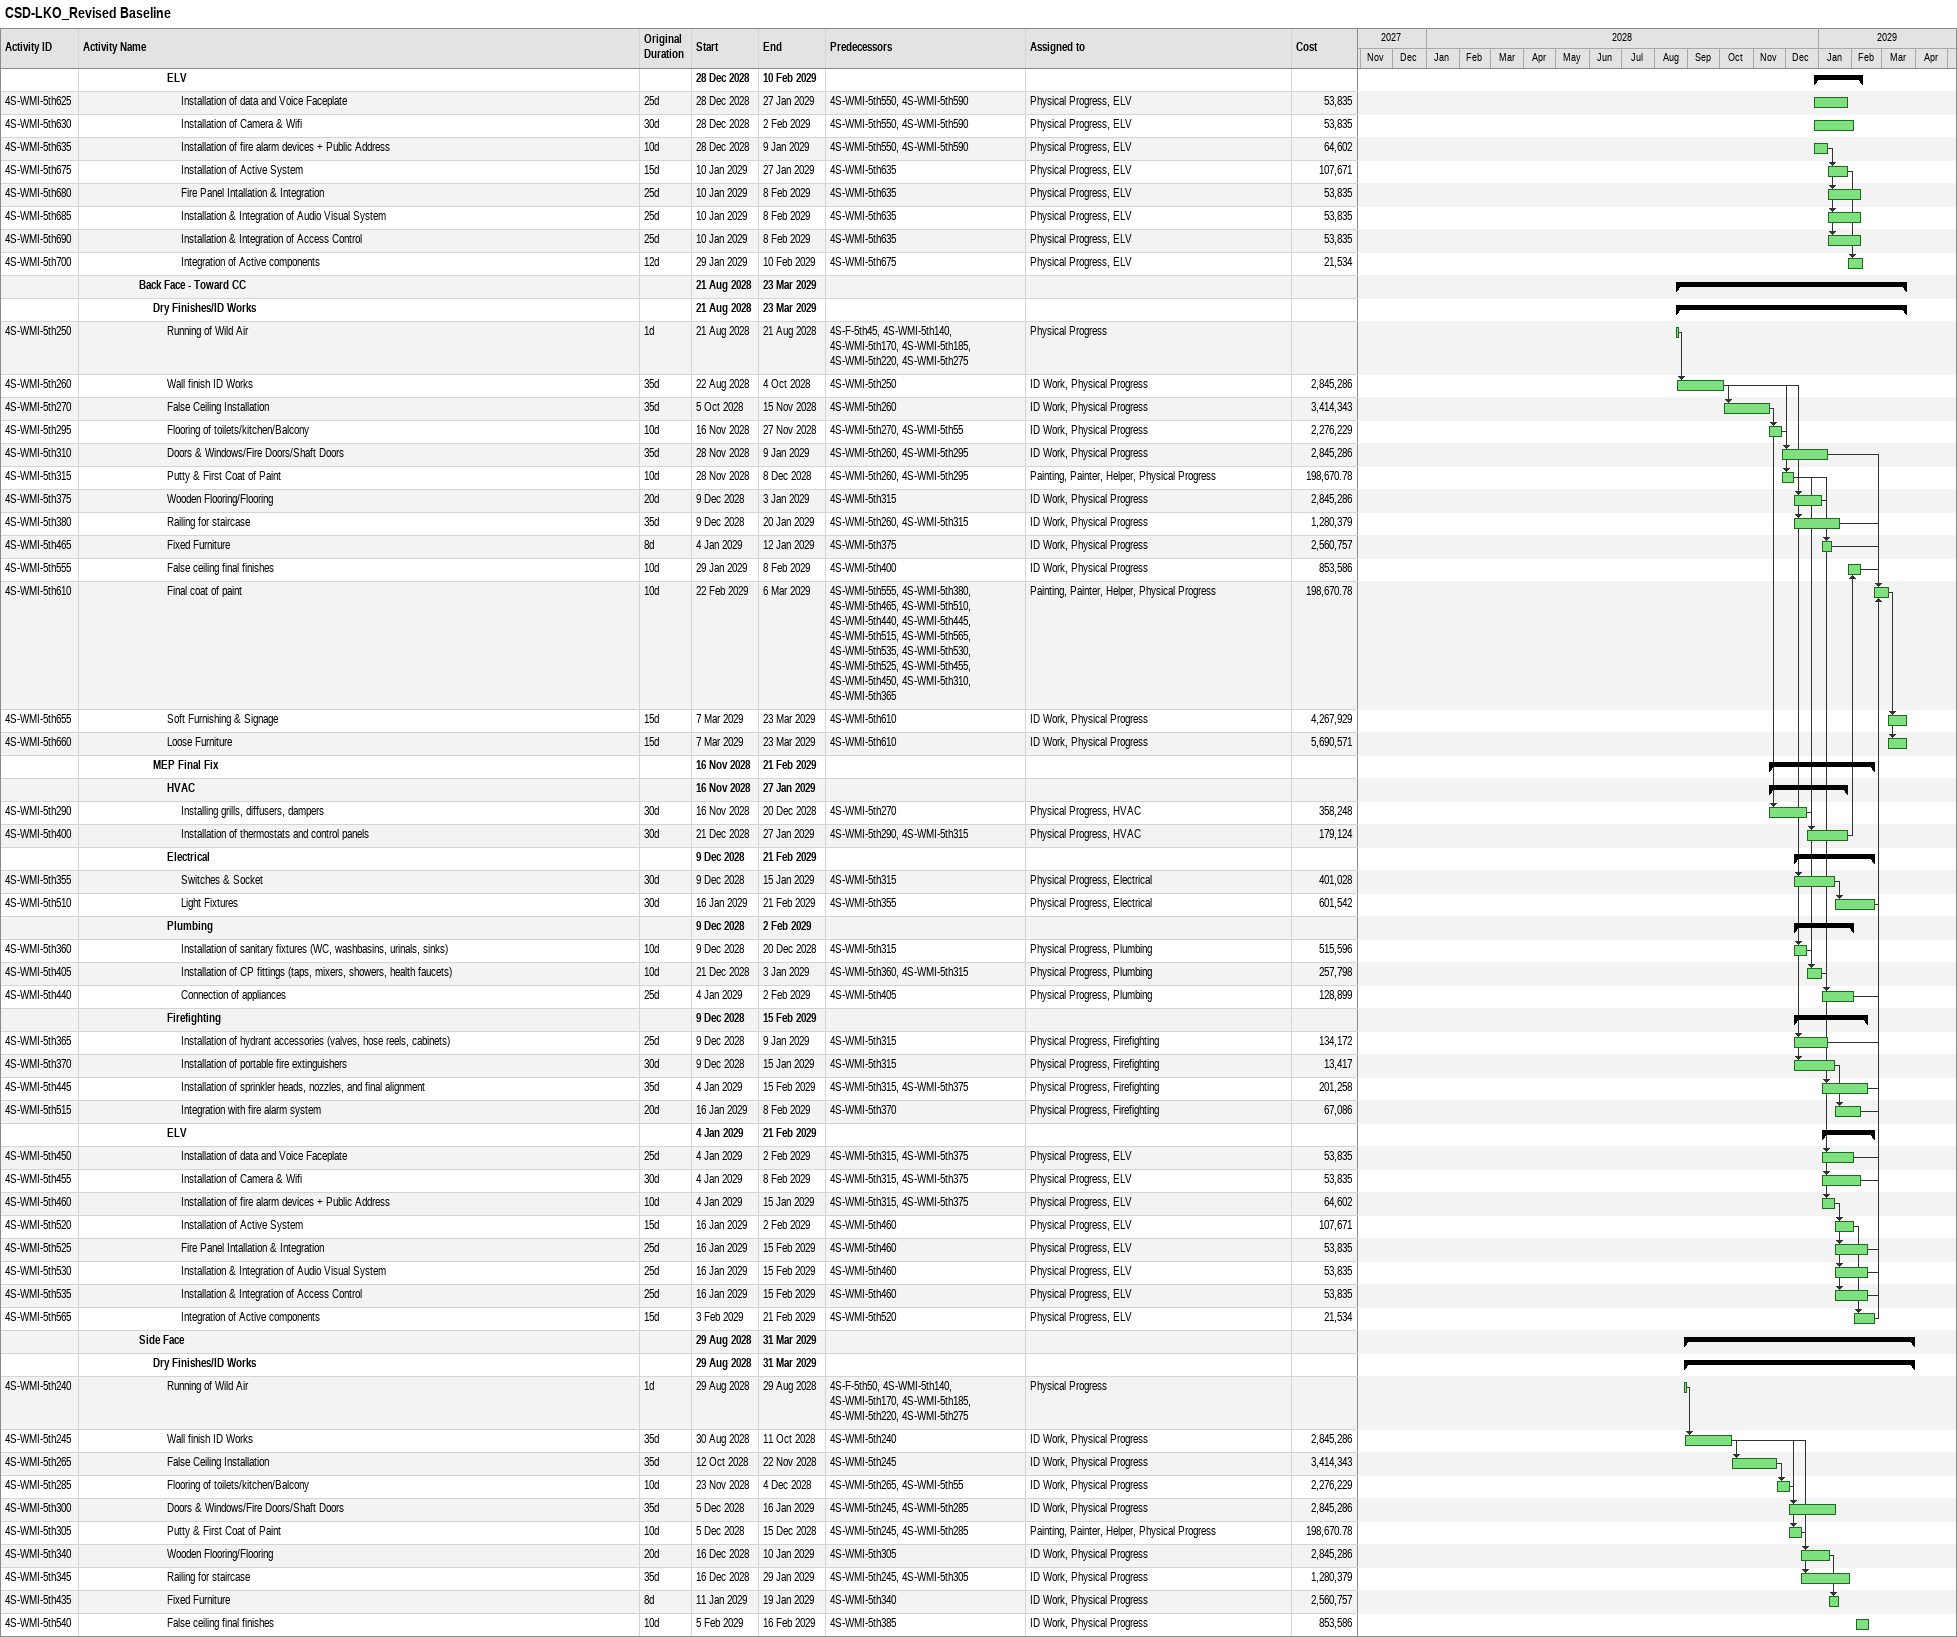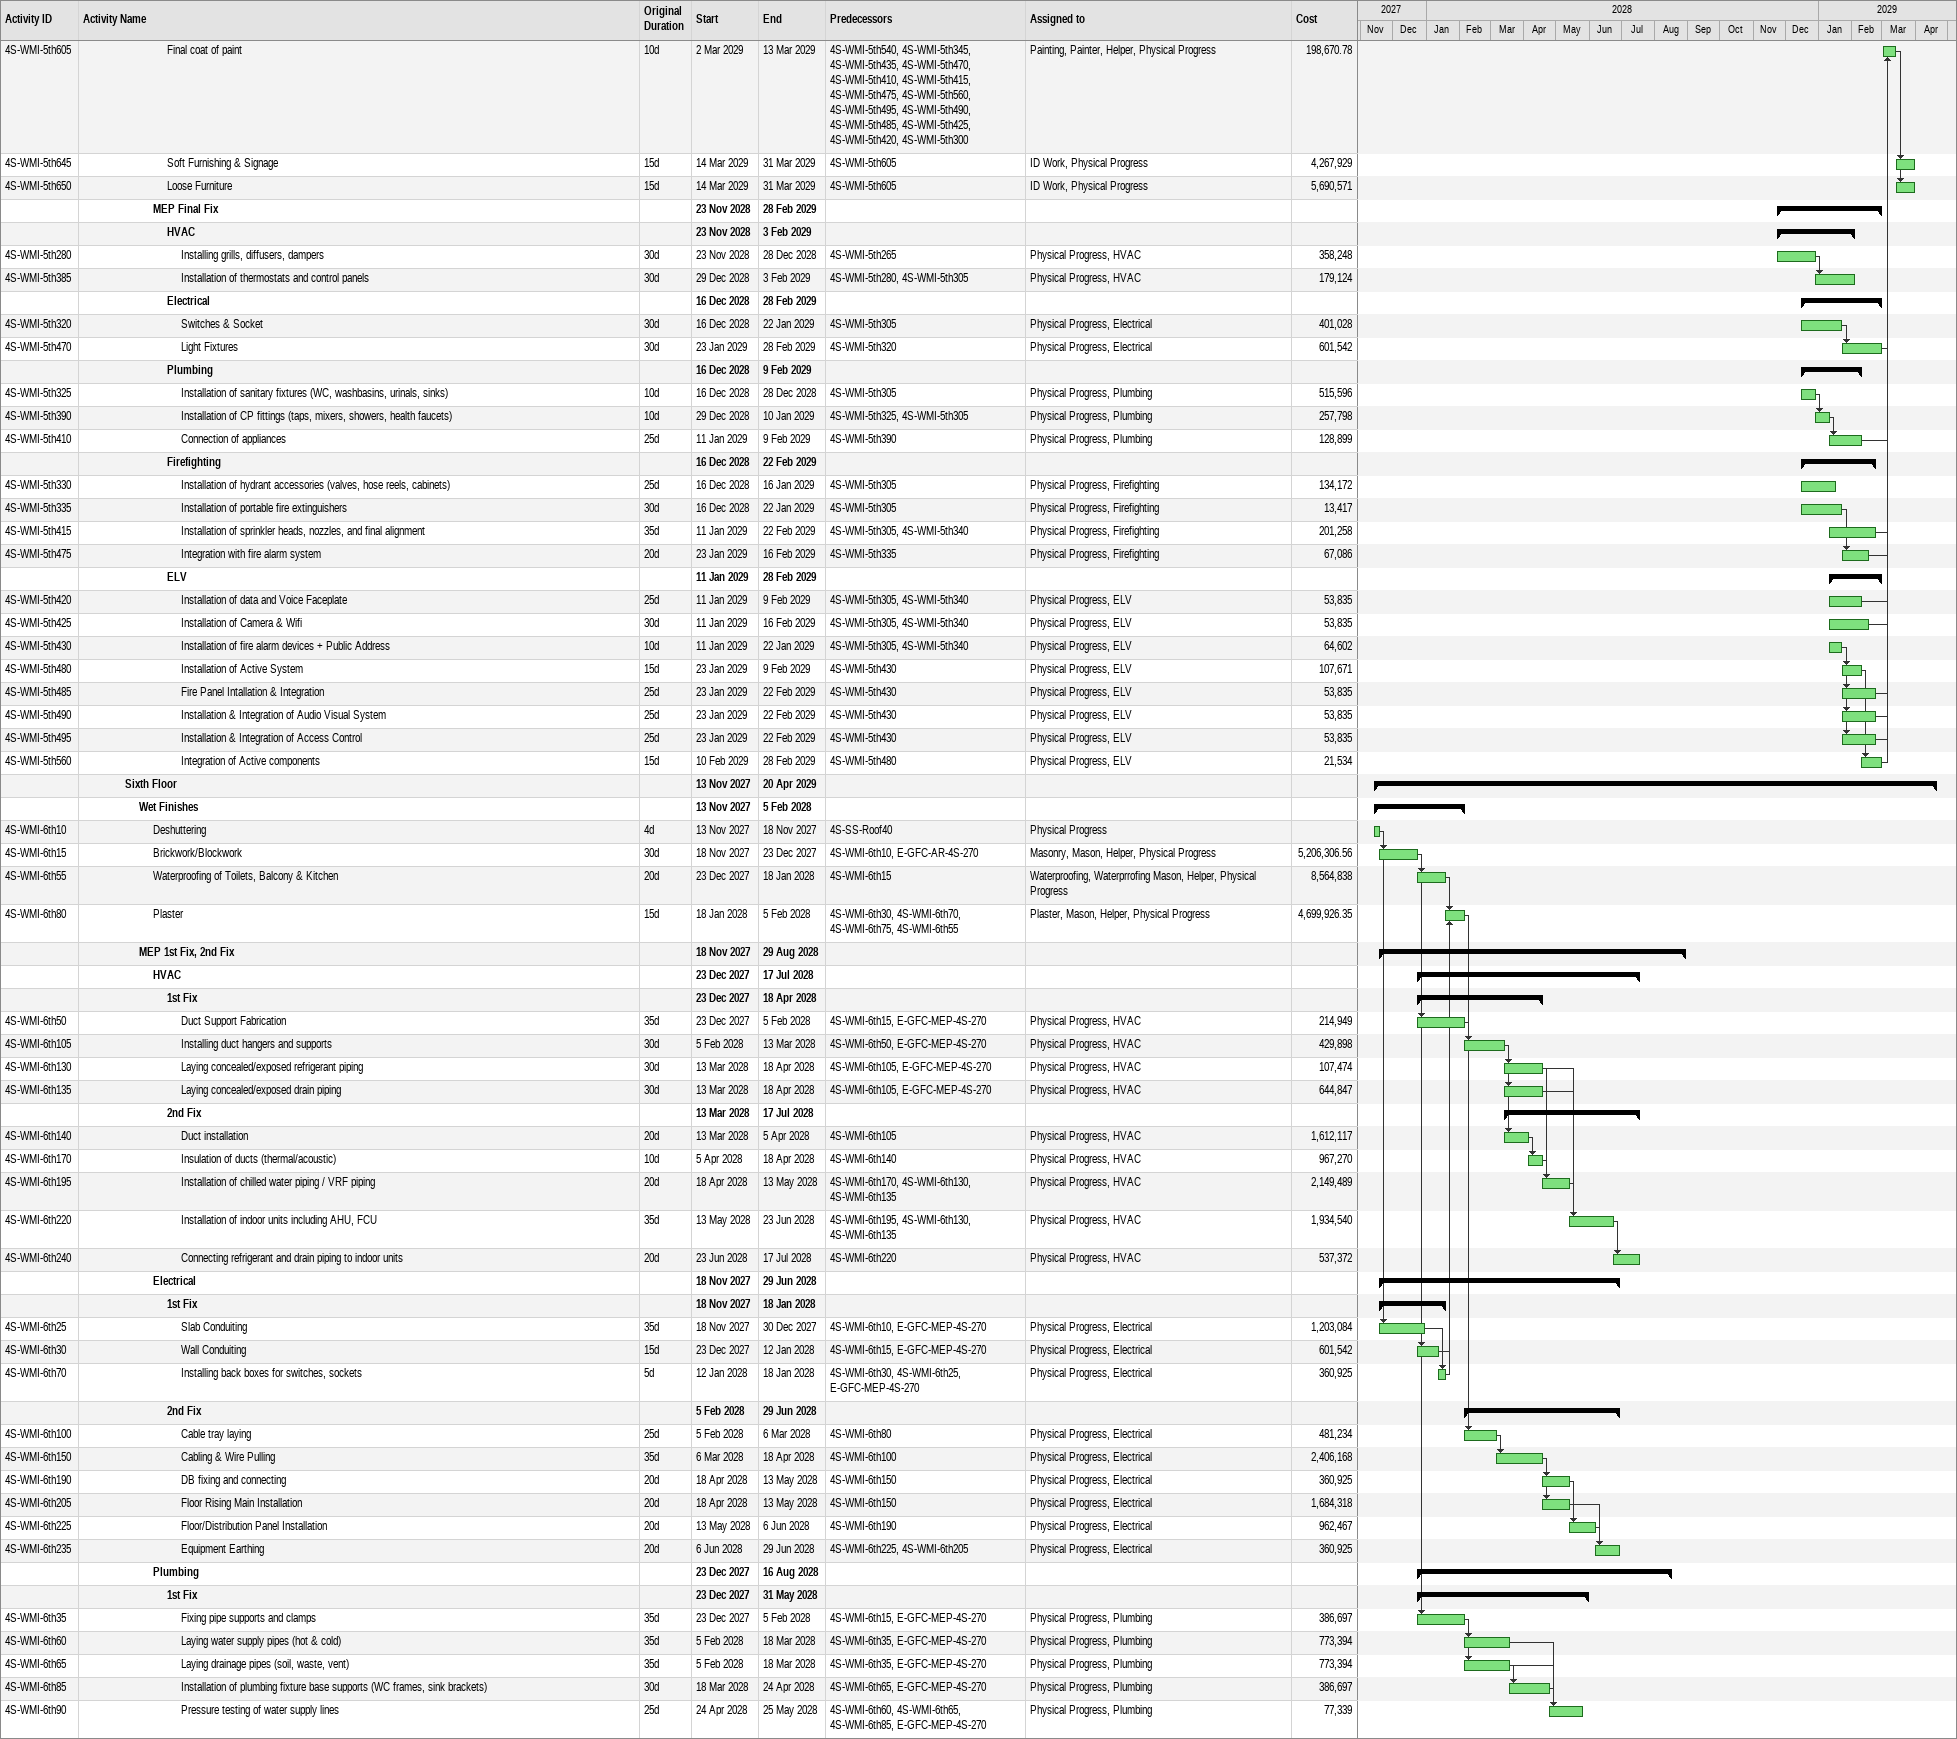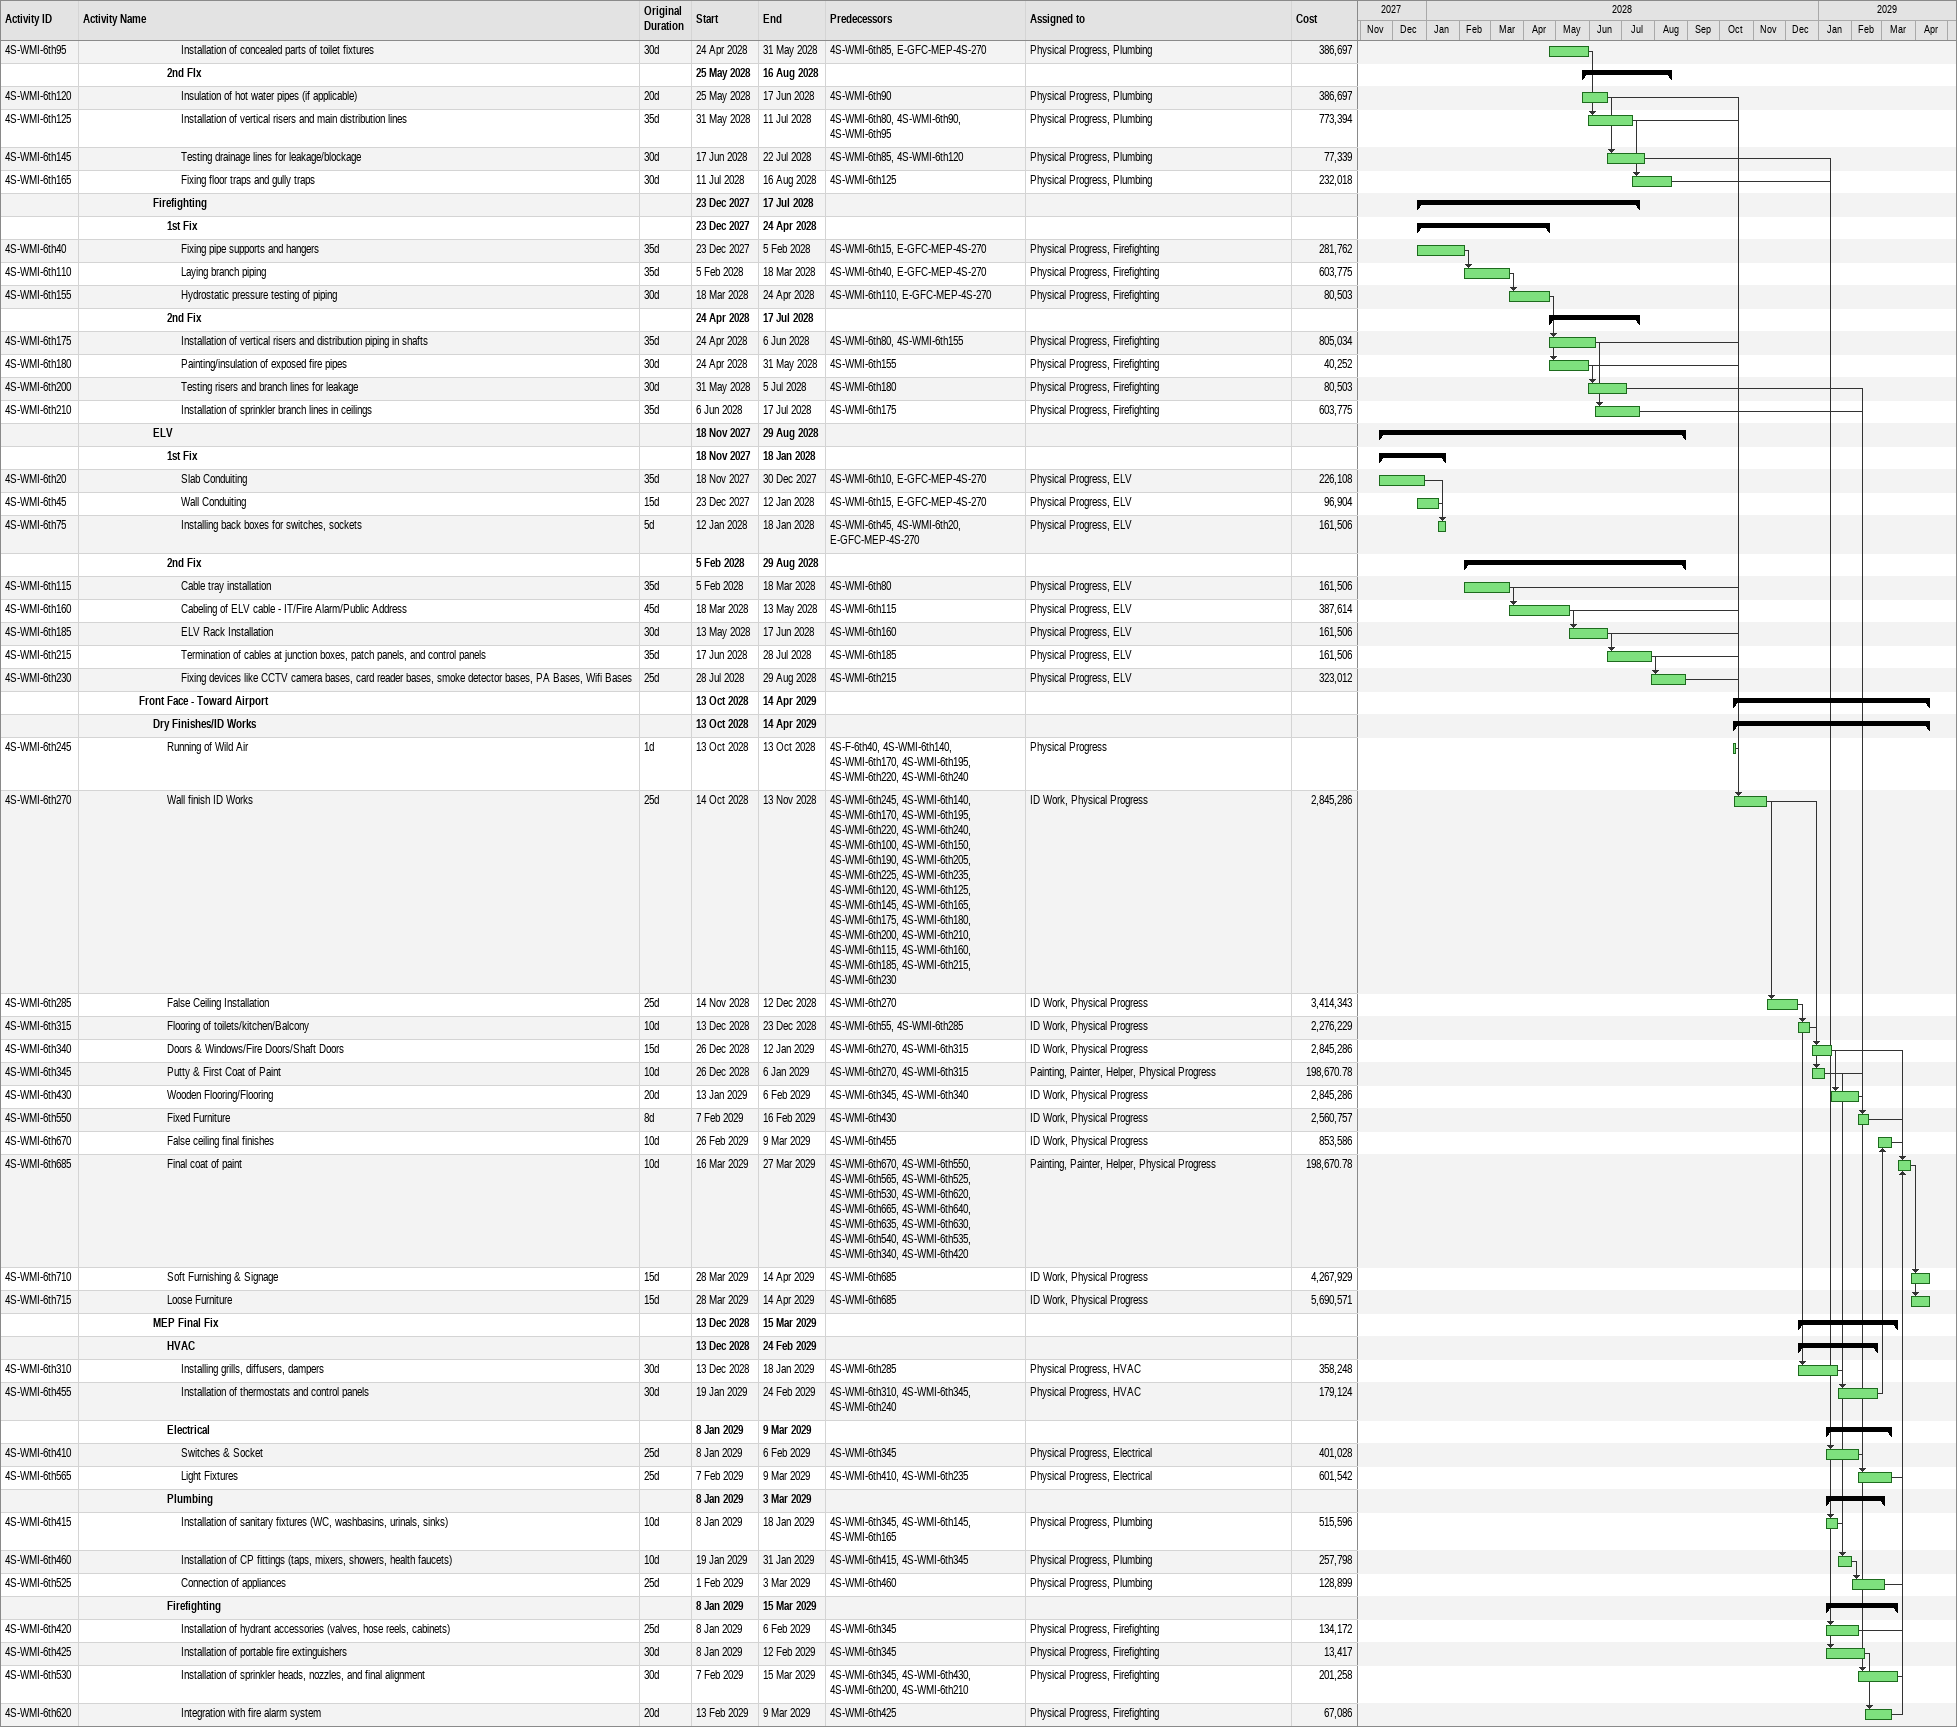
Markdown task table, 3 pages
CSD-LKO_Revised Baseline

| ID | Level | Task | Original duration | Start | Finish | Predecessors | Resources | Cost |
|---|---|---|---|---|---|---|---|---|
|  | 7 | **ELV** |  | 2028-12-28 | 2029-02-10 |  |  |  |
| 4S-WMI-5th625 | 8 | Installation of data and Voice Faceplate | 25d | 2028-12-28 | 2029-01-27 | 4S-WMI-5th550, 4S-WMI-5th590 | Physical Progress, ELV | 53835 |
| 4S-WMI-5th630 | 8 | Installation of Camera & Wifi | 30d | 2028-12-28 | 2029-02-02 | 4S-WMI-5th550, 4S-WMI-5th590 | Physical Progress, ELV | 53835 |
| 4S-WMI-5th635 | 8 | Installation of fire alarm devices + Public Address | 10d | 2028-12-28 | 2029-01-09 | 4S-WMI-5th550, 4S-WMI-5th590 | Physical Progress, ELV | 64602 |
| 4S-WMI-5th675 | 8 | Installation of Active System | 15d | 2029-01-10 | 2029-01-27 | 4S-WMI-5th635 | Physical Progress, ELV | 107671 |
| 4S-WMI-5th680 | 8 | Fire Panel Intallation & Integration | 25d | 2029-01-10 | 2029-02-08 | 4S-WMI-5th635 | Physical Progress, ELV | 53835 |
| 4S-WMI-5th685 | 8 | Installation & Integration of Audio Visual System | 25d | 2029-01-10 | 2029-02-08 | 4S-WMI-5th635 | Physical Progress, ELV | 53835 |
| 4S-WMI-5th690 | 8 | Installation & Integration of Access Control | 25d | 2029-01-10 | 2029-02-08 | 4S-WMI-5th635 | Physical Progress, ELV | 53835 |
| 4S-WMI-5th700 | 8 | Integration of Active components | 12d | 2029-01-29 | 2029-02-10 | 4S-WMI-5th675 | Physical Progress, ELV | 21534 |
|  | 5 | **Back Face - Toward CC** |  | 2028-08-21 | 2029-03-23 |  |  |  |
|  | 6 | **Dry Finishes/ID Works** |  | 2028-08-21 | 2029-03-23 |  |  |  |
| 4S-WMI-5th250 | 7 | Running of Wild Air | 1d | 2028-08-21 | 2028-08-21 | 4S-F-5th45, 4S-WMI-5th140, 4S-WMI-5th170, 4S-WMI-5th185, 4S-WMI-5th220, 4S-WMI-5th275 | Physical Progress |  |
| 4S-WMI-5th260 | 7 | Wall finish ID Works | 35d | 2028-08-22 | 2028-10-04 | 4S-WMI-5th250 | ID Work, Physical Progress | 2845286 |
| 4S-WMI-5th270 | 7 | False Ceiling Installation | 35d | 2028-10-05 | 2028-11-15 | 4S-WMI-5th260 | ID Work, Physical Progress | 3414343 |
| 4S-WMI-5th295 | 7 | Flooring of toilets/kitchen/Balcony | 10d | 2028-11-16 | 2028-11-27 | 4S-WMI-5th270, 4S-WMI-5th55 | ID Work, Physical Progress | 2276229 |
| 4S-WMI-5th310 | 7 | Doors & Windows/Fire Doors/Shaft Doors | 35d | 2028-11-28 | 2029-01-09 | 4S-WMI-5th260, 4S-WMI-5th295 | ID Work, Physical Progress | 2845286 |
| 4S-WMI-5th315 | 7 | Putty & First Coat of Paint | 10d | 2028-11-28 | 2028-12-08 | 4S-WMI-5th260, 4S-WMI-5th295 | Painting, Painter, Helper, Physical Progress | 198670.78 |
| 4S-WMI-5th375 | 7 | Wooden Flooring/Flooring | 20d | 2028-12-09 | 2029-01-03 | 4S-WMI-5th315 | ID Work, Physical Progress | 2845286 |
| 4S-WMI-5th380 | 7 | Railing for staircase | 35d | 2028-12-09 | 2029-01-20 | 4S-WMI-5th260, 4S-WMI-5th315 | ID Work, Physical Progress | 1280379 |
| 4S-WMI-5th465 | 7 | Fixed Furniture | 8d | 2029-01-04 | 2029-01-12 | 4S-WMI-5th375 | ID Work, Physical Progress | 2560757 |
| 4S-WMI-5th555 | 7 | False ceiling final finishes | 10d | 2029-01-29 | 2029-02-08 | 4S-WMI-5th400 | ID Work, Physical Progress | 853586 |
| 4S-WMI-5th610 | 7 | Final coat of paint | 10d | 2029-02-22 | 2029-03-06 | 4S-WMI-5th555, 4S-WMI-5th380, 4S-WMI-5th465, 4S-WMI-5th510, 4S-WMI-5th440, 4S-WMI-5th445, 4S-WMI-5th515, 4S-WMI-5th565, 4S-WMI-5th535, 4S-WMI-5th530, 4S-WMI-5th525, 4S-WMI-5th455, 4S-WMI-5th450, 4S-WMI-5th310, 4S-WMI-5th365 | Painting, Painter, Helper, Physical Progress | 198670.78 |
| 4S-WMI-5th655 | 7 | Soft Furnishing & Signage | 15d | 2029-03-07 | 2029-03-23 | 4S-WMI-5th610 | ID Work, Physical Progress | 4267929 |
| 4S-WMI-5th660 | 7 | Loose Furniture | 15d | 2029-03-07 | 2029-03-23 | 4S-WMI-5th610 | ID Work, Physical Progress | 5690571 |
|  | 6 | **MEP Final Fix** |  | 2028-11-16 | 2029-02-21 |  |  |  |
|  | 7 | **HVAC** |  | 2028-11-16 | 2029-01-27 |  |  |  |
| 4S-WMI-5th290 | 8 | Installing grills, diffusers, dampers | 30d | 2028-11-16 | 2028-12-20 | 4S-WMI-5th270 | Physical Progress, HVAC | 358248 |
| 4S-WMI-5th400 | 8 | Installation of thermostats and control panels | 30d | 2028-12-21 | 2029-01-27 | 4S-WMI-5th290, 4S-WMI-5th315 | Physical Progress, HVAC | 179124 |
|  | 7 | **Electrical** |  | 2028-12-09 | 2029-02-21 |  |  |  |
| 4S-WMI-5th355 | 8 | Switches & Socket | 30d | 2028-12-09 | 2029-01-15 | 4S-WMI-5th315 | Physical Progress, Electrical | 401028 |
| 4S-WMI-5th510 | 8 | Light Fixtures | 30d | 2029-01-16 | 2029-02-21 | 4S-WMI-5th355 | Physical Progress, Electrical | 601542 |
|  | 7 | **Plumbing** |  | 2028-12-09 | 2029-02-02 |  |  |  |
| 4S-WMI-5th360 | 8 | Installation of sanitary fixtures (WC, washbasins, urinals, sinks) | 10d | 2028-12-09 | 2028-12-20 | 4S-WMI-5th315 | Physical Progress, Plumbing | 515596 |
| 4S-WMI-5th405 | 8 | Installation of CP fittings (taps, mixers, showers, health faucets) | 10d | 2028-12-21 | 2029-01-03 | 4S-WMI-5th360, 4S-WMI-5th315 | Physical Progress, Plumbing | 257798 |
| 4S-WMI-5th440 | 8 | Connection of appliances | 25d | 2029-01-04 | 2029-02-02 | 4S-WMI-5th405 | Physical Progress, Plumbing | 128899 |
|  | 7 | **Firefighting** |  | 2028-12-09 | 2029-02-15 |  |  |  |
| 4S-WMI-5th365 | 8 | Installation of hydrant accessories (valves, hose reels, cabinets) | 25d | 2028-12-09 | 2029-01-09 | 4S-WMI-5th315 | Physical Progress, Firefighting | 134172 |
| 4S-WMI-5th370 | 8 | Installation of portable fire extinguishers | 30d | 2028-12-09 | 2029-01-15 | 4S-WMI-5th315 | Physical Progress, Firefighting | 13417 |
| 4S-WMI-5th445 | 8 | Installation of sprinkler heads, nozzles, and final alignment | 35d | 2029-01-04 | 2029-02-15 | 4S-WMI-5th315, 4S-WMI-5th375 | Physical Progress, Firefighting | 201258 |
| 4S-WMI-5th515 | 8 | Integration with fire alarm system | 20d | 2029-01-16 | 2029-02-08 | 4S-WMI-5th370 | Physical Progress, Firefighting | 67086 |
|  | 7 | **ELV** |  | 2029-01-04 | 2029-02-21 |  |  |  |
| 4S-WMI-5th450 | 8 | Installation of data and Voice Faceplate | 25d | 2029-01-04 | 2029-02-02 | 4S-WMI-5th315, 4S-WMI-5th375 | Physical Progress, ELV | 53835 |
| 4S-WMI-5th455 | 8 | Installation of Camera & Wifi | 30d | 2029-01-04 | 2029-02-08 | 4S-WMI-5th315, 4S-WMI-5th375 | Physical Progress, ELV | 53835 |
| 4S-WMI-5th460 | 8 | Installation of fire alarm devices + Public Address | 10d | 2029-01-04 | 2029-01-15 | 4S-WMI-5th315, 4S-WMI-5th375 | Physical Progress, ELV | 64602 |
| 4S-WMI-5th520 | 8 | Installation of Active System | 15d | 2029-01-16 | 2029-02-02 | 4S-WMI-5th460 | Physical Progress, ELV | 107671 |
| 4S-WMI-5th525 | 8 | Fire Panel Intallation & Integration | 25d | 2029-01-16 | 2029-02-15 | 4S-WMI-5th460 | Physical Progress, ELV | 53835 |
| 4S-WMI-5th530 | 8 | Installation & Integration of Audio Visual System | 25d | 2029-01-16 | 2029-02-15 | 4S-WMI-5th460 | Physical Progress, ELV | 53835 |
| 4S-WMI-5th535 | 8 | Installation & Integration of Access Control | 25d | 2029-01-16 | 2029-02-15 | 4S-WMI-5th460 | Physical Progress, ELV | 53835 |
| 4S-WMI-5th565 | 8 | Integration of Active components | 15d | 2029-02-03 | 2029-02-21 | 4S-WMI-5th520 | Physical Progress, ELV | 21534 |
|  | 5 | **Side Face** |  | 2028-08-29 | 2029-03-31 |  |  |  |
|  | 6 | **Dry Finishes/ID Works** |  | 2028-08-29 | 2029-03-31 |  |  |  |
| 4S-WMI-5th240 | 7 | Running of Wild Air | 1d | 2028-08-29 | 2028-08-29 | 4S-F-5th50, 4S-WMI-5th140, 4S-WMI-5th170, 4S-WMI-5th185, 4S-WMI-5th220, 4S-WMI-5th275 | Physical Progress |  |
| 4S-WMI-5th245 | 7 | Wall finish ID Works | 35d | 2028-08-30 | 2028-10-11 | 4S-WMI-5th240 | ID Work, Physical Progress | 2845286 |
| 4S-WMI-5th265 | 7 | False Ceiling Installation | 35d | 2028-10-12 | 2028-11-22 | 4S-WMI-5th245 | ID Work, Physical Progress | 3414343 |
| 4S-WMI-5th285 | 7 | Flooring of toilets/kitchen/Balcony | 10d | 2028-11-23 | 2028-12-04 | 4S-WMI-5th265, 4S-WMI-5th55 | ID Work, Physical Progress | 2276229 |
| 4S-WMI-5th300 | 7 | Doors & Windows/Fire Doors/Shaft Doors | 35d | 2028-12-05 | 2029-01-16 | 4S-WMI-5th245, 4S-WMI-5th285 | ID Work, Physical Progress | 2845286 |
| 4S-WMI-5th305 | 7 | Putty & First Coat of Paint | 10d | 2028-12-05 | 2028-12-15 | 4S-WMI-5th245, 4S-WMI-5th285 | Painting, Painter, Helper, Physical Progress | 198670.78 |
| 4S-WMI-5th340 | 7 | Wooden Flooring/Flooring | 20d | 2028-12-16 | 2029-01-10 | 4S-WMI-5th305 | ID Work, Physical Progress | 2845286 |
| 4S-WMI-5th345 | 7 | Railing for staircase | 35d | 2028-12-16 | 2029-01-29 | 4S-WMI-5th245, 4S-WMI-5th305 | ID Work, Physical Progress | 1280379 |
| 4S-WMI-5th435 | 7 | Fixed Furniture | 8d | 2029-01-11 | 2029-01-19 | 4S-WMI-5th340 | ID Work, Physical Progress | 2560757 |
| 4S-WMI-5th540 | 7 | False ceiling final finishes | 10d | 2029-02-05 | 2029-02-16 | 4S-WMI-5th385 | ID Work, Physical Progress | 853586 |
| 4S-WMI-5th605 | 7 | Final coat of paint | 10d | 2029-03-02 | 2029-03-13 | 4S-WMI-5th540, 4S-WMI-5th345, 4S-WMI-5th435, 4S-WMI-5th470, 4S-WMI-5th410, 4S-WMI-5th415, 4S-WMI-5th475, 4S-WMI-5th560, 4S-WMI-5th495, 4S-WMI-5th490, 4S-WMI-5th485, 4S-WMI-5th425, 4S-WMI-5th420, 4S-WMI-5th300 | Painting, Painter, Helper, Physical Progress | 198670.78 |
| 4S-WMI-5th645 | 7 | Soft Furnishing & Signage | 15d | 2029-03-14 | 2029-03-31 | 4S-WMI-5th605 | ID Work, Physical Progress | 4267929 |
| 4S-WMI-5th650 | 7 | Loose Furniture | 15d | 2029-03-14 | 2029-03-31 | 4S-WMI-5th605 | ID Work, Physical Progress | 5690571 |
|  | 6 | **MEP Final Fix** |  | 2028-11-23 | 2029-02-28 |  |  |  |
|  | 7 | **HVAC** |  | 2028-11-23 | 2029-02-03 |  |  |  |
| 4S-WMI-5th280 | 8 | Installing grills, diffusers, dampers | 30d | 2028-11-23 | 2028-12-28 | 4S-WMI-5th265 | Physical Progress, HVAC | 358248 |
| 4S-WMI-5th385 | 8 | Installation of thermostats and control panels | 30d | 2028-12-29 | 2029-02-03 | 4S-WMI-5th280, 4S-WMI-5th305 | Physical Progress, HVAC | 179124 |
|  | 7 | **Electrical** |  | 2028-12-16 | 2029-02-28 |  |  |  |
| 4S-WMI-5th320 | 8 | Switches & Socket | 30d | 2028-12-16 | 2029-01-22 | 4S-WMI-5th305 | Physical Progress, Electrical | 401028 |
| 4S-WMI-5th470 | 8 | Light Fixtures | 30d | 2029-01-23 | 2029-02-28 | 4S-WMI-5th320 | Physical Progress, Electrical | 601542 |
|  | 7 | **Plumbing** |  | 2028-12-16 | 2029-02-09 |  |  |  |
| 4S-WMI-5th325 | 8 | Installation of sanitary fixtures (WC, washbasins, urinals, sinks) | 10d | 2028-12-16 | 2028-12-28 | 4S-WMI-5th305 | Physical Progress, Plumbing | 515596 |
| 4S-WMI-5th390 | 8 | Installation of CP fittings (taps, mixers, showers, health faucets) | 10d | 2028-12-29 | 2029-01-10 | 4S-WMI-5th325, 4S-WMI-5th305 | Physical Progress, Plumbing | 257798 |
| 4S-WMI-5th410 | 8 | Connection of appliances | 25d | 2029-01-11 | 2029-02-09 | 4S-WMI-5th390 | Physical Progress, Plumbing | 128899 |
|  | 7 | **Firefighting** |  | 2028-12-16 | 2029-02-22 |  |  |  |
| 4S-WMI-5th330 | 8 | Installation of hydrant accessories (valves, hose reels, cabinets) | 25d | 2028-12-16 | 2029-01-16 | 4S-WMI-5th305 | Physical Progress, Firefighting | 134172 |
| 4S-WMI-5th335 | 8 | Installation of portable fire extinguishers | 30d | 2028-12-16 | 2029-01-22 | 4S-WMI-5th305 | Physical Progress, Firefighting | 13417 |
| 4S-WMI-5th415 | 8 | Installation of sprinkler heads, nozzles, and final alignment | 35d | 2029-01-11 | 2029-02-22 | 4S-WMI-5th305, 4S-WMI-5th340 | Physical Progress, Firefighting | 201258 |
| 4S-WMI-5th475 | 8 | Integration with fire alarm system | 20d | 2029-01-23 | 2029-02-16 | 4S-WMI-5th335 | Physical Progress, Firefighting | 67086 |
|  | 7 | **ELV** |  | 2029-01-11 | 2029-02-28 |  |  |  |
| 4S-WMI-5th420 | 8 | Installation of data and Voice Faceplate | 25d | 2029-01-11 | 2029-02-09 | 4S-WMI-5th305, 4S-WMI-5th340 | Physical Progress, ELV | 53835 |
| 4S-WMI-5th425 | 8 | Installation of Camera & Wifi | 30d | 2029-01-11 | 2029-02-16 | 4S-WMI-5th305, 4S-WMI-5th340 | Physical Progress, ELV | 53835 |
| 4S-WMI-5th430 | 8 | Installation of fire alarm devices + Public Address | 10d | 2029-01-11 | 2029-01-22 | 4S-WMI-5th305, 4S-WMI-5th340 | Physical Progress, ELV | 64602 |
| 4S-WMI-5th480 | 8 | Installation of Active System | 15d | 2029-01-23 | 2029-02-09 | 4S-WMI-5th430 | Physical Progress, ELV | 107671 |
| 4S-WMI-5th485 | 8 | Fire Panel Intallation & Integration | 25d | 2029-01-23 | 2029-02-22 | 4S-WMI-5th430 | Physical Progress, ELV | 53835 |
| 4S-WMI-5th490 | 8 | Installation & Integration of Audio Visual System | 25d | 2029-01-23 | 2029-02-22 | 4S-WMI-5th430 | Physical Progress, ELV | 53835 |
| 4S-WMI-5th495 | 8 | Installation & Integration of Access Control | 25d | 2029-01-23 | 2029-02-22 | 4S-WMI-5th430 | Physical Progress, ELV | 53835 |
| 4S-WMI-5th560 | 8 | Integration of Active components | 15d | 2029-02-10 | 2029-02-28 | 4S-WMI-5th480 | Physical Progress, ELV | 21534 |
|  | 4 | **Sixth Floor** |  | 2027-11-13 | 2029-04-20 |  |  |  |
|  | 5 | **Wet Finishes** |  | 2027-11-13 | 2028-02-05 |  |  |  |
| 4S-WMI-6th10 | 6 | Deshuttering | 4d | 2027-11-13 | 2027-11-18 | 4S-SS-Roof40 | Physical Progress |  |
| 4S-WMI-6th15 | 6 | Brickwork/Blockwork | 30d | 2027-11-18 | 2027-12-23 | 4S-WMI-6th10, E-GFC-AR-4S-270 | Masonry, Mason, Helper, Physical Progress | 5206306.56 |
| 4S-WMI-6th55 | 6 | Waterproofing of Toilets, Balcony & Kitchen | 20d | 2027-12-23 | 2028-01-18 | 4S-WMI-6th15 | Waterproofing, Waterprrofing Mason, Helper, Physical Progress | 8564838 |
| 4S-WMI-6th80 | 6 | Plaster | 15d | 2028-01-18 | 2028-02-05 | 4S-WMI-6th30, 4S-WMI-6th70, 4S-WMI-6th75, 4S-WMI-6th55 | Plaster, Mason, Helper, Physical Progress | 4699926.35 |
|  | 5 | **MEP 1st Fix, 2nd Fix** |  | 2027-11-18 | 2028-08-29 |  |  |  |
|  | 6 | **HVAC** |  | 2027-12-23 | 2028-07-17 |  |  |  |
|  | 7 | **1st Fix** |  | 2027-12-23 | 2028-04-18 |  |  |  |
| 4S-WMI-6th50 | 8 | Duct Support Fabrication | 35d | 2027-12-23 | 2028-02-05 | 4S-WMI-6th15, E-GFC-MEP-4S-270 | Physical Progress, HVAC | 214949 |
| 4S-WMI-6th105 | 8 | Installing duct hangers and supports | 30d | 2028-02-05 | 2028-03-13 | 4S-WMI-6th50, E-GFC-MEP-4S-270 | Physical Progress, HVAC | 429898 |
| 4S-WMI-6th130 | 8 | Laying concealed/exposed refrigerant piping | 30d | 2028-03-13 | 2028-04-18 | 4S-WMI-6th105, E-GFC-MEP-4S-270 | Physical Progress, HVAC | 107474 |
| 4S-WMI-6th135 | 8 | Laying concealed/exposed drain piping | 30d | 2028-03-13 | 2028-04-18 | 4S-WMI-6th105, E-GFC-MEP-4S-270 | Physical Progress, HVAC | 644847 |
|  | 7 | **2nd Fix** |  | 2028-03-13 | 2028-07-17 |  |  |  |
| 4S-WMI-6th140 | 8 | Duct installation | 20d | 2028-03-13 | 2028-04-05 | 4S-WMI-6th105 | Physical Progress, HVAC | 1612117 |
| 4S-WMI-6th170 | 8 | Insulation of ducts (thermal/acoustic) | 10d | 2028-04-05 | 2028-04-18 | 4S-WMI-6th140 | Physical Progress, HVAC | 967270 |
| 4S-WMI-6th195 | 8 | Installation of chilled water piping / VRF piping | 20d | 2028-04-18 | 2028-05-13 | 4S-WMI-6th170, 4S-WMI-6th130, 4S-WMI-6th135 | Physical Progress, HVAC | 2149489 |
| 4S-WMI-6th220 | 8 | Installation of indoor units including AHU, FCU | 35d | 2028-05-13 | 2028-06-23 | 4S-WMI-6th195, 4S-WMI-6th130, 4S-WMI-6th135 | Physical Progress, HVAC | 1934540 |
| 4S-WMI-6th240 | 8 | Connecting refrigerant and drain piping to indoor units | 20d | 2028-06-23 | 2028-07-17 | 4S-WMI-6th220 | Physical Progress, HVAC | 537372 |
|  | 6 | **Electrical** |  | 2027-11-18 | 2028-06-29 |  |  |  |
|  | 7 | **1st Fix** |  | 2027-11-18 | 2028-01-18 |  |  |  |
| 4S-WMI-6th25 | 8 | Slab Conduiting | 35d | 2027-11-18 | 2027-12-30 | 4S-WMI-6th10, E-GFC-MEP-4S-270 | Physical Progress, Electrical | 1203084 |
| 4S-WMI-6th30 | 8 | Wall Conduiting | 15d | 2027-12-23 | 2028-01-12 | 4S-WMI-6th15, E-GFC-MEP-4S-270 | Physical Progress, Electrical | 601542 |
| 4S-WMI-6th70 | 8 | Installing back boxes for switches, sockets | 5d | 2028-01-12 | 2028-01-18 | 4S-WMI-6th30, 4S-WMI-6th25, E-GFC-MEP-4S-270 | Physical Progress, Electrical | 360925 |
|  | 7 | **2nd Fix** |  | 2028-02-05 | 2028-06-29 |  |  |  |
| 4S-WMI-6th100 | 8 | Cable tray laying | 25d | 2028-02-05 | 2028-03-06 | 4S-WMI-6th80 | Physical Progress, Electrical | 481234 |
| 4S-WMI-6th150 | 8 | Cabling & Wire Pulling | 35d | 2028-03-06 | 2028-04-18 | 4S-WMI-6th100 | Physical Progress, Electrical | 2406168 |
| 4S-WMI-6th190 | 8 | DB fixing and connecting | 20d | 2028-04-18 | 2028-05-13 | 4S-WMI-6th150 | Physical Progress, Electrical | 360925 |
| 4S-WMI-6th205 | 8 | Floor Rising Main Installation | 20d | 2028-04-18 | 2028-05-13 | 4S-WMI-6th150 | Physical Progress, Electrical | 1684318 |
| 4S-WMI-6th225 | 8 | Floor/Distribution Panel Installation | 20d | 2028-05-13 | 2028-06-06 | 4S-WMI-6th190 | Physical Progress, Electrical | 962467 |
| 4S-WMI-6th235 | 8 | Equipment Earthing | 20d | 2028-06-06 | 2028-06-29 | 4S-WMI-6th225, 4S-WMI-6th205 | Physical Progress, Electrical | 360925 |
|  | 6 | **Plumbing** |  | 2027-12-23 | 2028-08-16 |  |  |  |
|  | 7 | **1st Fix** |  | 2027-12-23 | 2028-05-31 |  |  |  |
| 4S-WMI-6th35 | 8 | Fixing pipe supports and clamps | 35d | 2027-12-23 | 2028-02-05 | 4S-WMI-6th15, E-GFC-MEP-4S-270 | Physical Progress, Plumbing | 386697 |
| 4S-WMI-6th60 | 8 | Laying water supply pipes (hot & cold) | 35d | 2028-02-05 | 2028-03-18 | 4S-WMI-6th35, E-GFC-MEP-4S-270 | Physical Progress, Plumbing | 773394 |
| 4S-WMI-6th65 | 8 | Laying drainage pipes (soil, waste, vent) | 35d | 2028-02-05 | 2028-03-18 | 4S-WMI-6th35, E-GFC-MEP-4S-270 | Physical Progress, Plumbing | 773394 |
| 4S-WMI-6th85 | 8 | Installation of plumbing fixture base supports (WC frames, sink brackets) | 30d | 2028-03-18 | 2028-04-24 | 4S-WMI-6th65, E-GFC-MEP-4S-270 | Physical Progress, Plumbing | 386697 |
| 4S-WMI-6th90 | 8 | Pressure testing of water supply lines | 25d | 2028-04-24 | 2028-05-25 | 4S-WMI-6th60, 4S-WMI-6th65, 4S-WMI-6th85, E-GFC-MEP-4S-270 | Physical Progress, Plumbing | 77339 |
| 4S-WMI-6th95 | 8 | Installation of concealed parts of toilet fixtures | 30d | 2028-04-24 | 2028-05-31 | 4S-WMI-6th85, E-GFC-MEP-4S-270 | Physical Progress, Plumbing | 386697 |
|  | 7 | **2nd FIx** |  | 2028-05-25 | 2028-08-16 |  |  |  |
| 4S-WMI-6th120 | 8 | Insulation of hot water pipes (if applicable) | 20d | 2028-05-25 | 2028-06-17 | 4S-WMI-6th90 | Physical Progress, Plumbing | 386697 |
| 4S-WMI-6th125 | 8 | Installation of vertical risers and main distribution lines | 35d | 2028-05-31 | 2028-07-11 | 4S-WMI-6th80, 4S-WMI-6th90, 4S-WMI-6th95 | Physical Progress, Plumbing | 773394 |
| 4S-WMI-6th145 | 8 | Testing drainage lines for leakage/blockage | 30d | 2028-06-17 | 2028-07-22 | 4S-WMI-6th85, 4S-WMI-6th120 | Physical Progress, Plumbing | 77339 |
| 4S-WMI-6th165 | 8 | Fixing floor traps and gully traps | 30d | 2028-07-11 | 2028-08-16 | 4S-WMI-6th125 | Physical Progress, Plumbing | 232018 |
|  | 6 | **Firefighting** |  | 2027-12-23 | 2028-07-17 |  |  |  |
|  | 7 | **1st Fix** |  | 2027-12-23 | 2028-04-24 |  |  |  |
| 4S-WMI-6th40 | 8 | Fixing pipe supports and hangers | 35d | 2027-12-23 | 2028-02-05 | 4S-WMI-6th15, E-GFC-MEP-4S-270 | Physical Progress, Firefighting | 281762 |
| 4S-WMI-6th110 | 8 | Laying branch piping | 35d | 2028-02-05 | 2028-03-18 | 4S-WMI-6th40, E-GFC-MEP-4S-270 | Physical Progress, Firefighting | 603775 |
| 4S-WMI-6th155 | 8 | Hydrostatic pressure testing of piping | 30d | 2028-03-18 | 2028-04-24 | 4S-WMI-6th110, E-GFC-MEP-4S-270 | Physical Progress, Firefighting | 80503 |
|  | 7 | **2nd Fix** |  | 2028-04-24 | 2028-07-17 |  |  |  |
| 4S-WMI-6th175 | 8 | Installation of vertical risers and distribution piping in shafts | 35d | 2028-04-24 | 2028-06-06 | 4S-WMI-6th80, 4S-WMI-6th155 | Physical Progress, Firefighting | 805034 |
| 4S-WMI-6th180 | 8 | Painting/insulation of exposed fire pipes | 30d | 2028-04-24 | 2028-05-31 | 4S-WMI-6th155 | Physical Progress, Firefighting | 40252 |
| 4S-WMI-6th200 | 8 | Testing risers and branch lines for leakage | 30d | 2028-05-31 | 2028-07-05 | 4S-WMI-6th180 | Physical Progress, Firefighting | 80503 |
| 4S-WMI-6th210 | 8 | Installation of sprinkler branch lines in ceilings | 35d | 2028-06-06 | 2028-07-17 | 4S-WMI-6th175 | Physical Progress, Firefighting | 603775 |
|  | 6 | **ELV** |  | 2027-11-18 | 2028-08-29 |  |  |  |
|  | 7 | **1st Fix** |  | 2027-11-18 | 2028-01-18 |  |  |  |
| 4S-WMI-6th20 | 8 | Slab Conduiting | 35d | 2027-11-18 | 2027-12-30 | 4S-WMI-6th10, E-GFC-MEP-4S-270 | Physical Progress, ELV | 226108 |
| 4S-WMI-6th45 | 8 | Wall Conduiting | 15d | 2027-12-23 | 2028-01-12 | 4S-WMI-6th15, E-GFC-MEP-4S-270 | Physical Progress, ELV | 96904 |
| 4S-WMI-6th75 | 8 | Installing back boxes for switches, sockets | 5d | 2028-01-12 | 2028-01-18 | 4S-WMI-6th45, 4S-WMI-6th20, E-GFC-MEP-4S-270 | Physical Progress, ELV | 161506 |
|  | 7 | **2nd Fix** |  | 2028-02-05 | 2028-08-29 |  |  |  |
| 4S-WMI-6th115 | 8 | Cable tray installation | 35d | 2028-02-05 | 2028-03-18 | 4S-WMI-6th80 | Physical Progress, ELV | 161506 |
| 4S-WMI-6th160 | 8 | Cabeling of ELV cable - IT/Fire Alarm/Public Address | 45d | 2028-03-18 | 2028-05-13 | 4S-WMI-6th115 | Physical Progress, ELV | 387614 |
| 4S-WMI-6th185 | 8 | ELV Rack Installation | 30d | 2028-05-13 | 2028-06-17 | 4S-WMI-6th160 | Physical Progress, ELV | 161506 |
| 4S-WMI-6th215 | 8 | Termination of cables at junction boxes, patch panels, and control panels | 35d | 2028-06-17 | 2028-07-28 | 4S-WMI-6th185 | Physical Progress, ELV | 161506 |
| 4S-WMI-6th230 | 8 | Fixing devices like CCTV camera bases, card reader bases, smoke detector bases, PA Bases, Wifi Bases | 25d | 2028-07-28 | 2028-08-29 | 4S-WMI-6th215 | Physical Progress, ELV | 323012 |
|  | 5 | **Front Face - Toward Airport** |  | 2028-10-13 | 2029-04-14 |  |  |  |
|  | 6 | **Dry Finishes/ID Works** |  | 2028-10-13 | 2029-04-14 |  |  |  |
| 4S-WMI-6th245 | 7 | Running of Wild Air | 1d | 2028-10-13 | 2028-10-13 | 4S-F-6th40, 4S-WMI-6th140, 4S-WMI-6th170, 4S-WMI-6th195, 4S-WMI-6th220, 4S-WMI-6th240 | Physical Progress |  |
| 4S-WMI-6th270 | 7 | Wall finish ID Works | 25d | 2028-10-14 | 2028-11-13 | 4S-WMI-6th245, 4S-WMI-6th140, 4S-WMI-6th170, 4S-WMI-6th195, 4S-WMI-6th220, 4S-WMI-6th240, 4S-WMI-6th100, 4S-WMI-6th150, 4S-WMI-6th190, 4S-WMI-6th205, 4S-WMI-6th225, 4S-WMI-6th235, 4S-WMI-6th120, 4S-WMI-6th125, 4S-WMI-6th145, 4S-WMI-6th165, 4S-WMI-6th175, 4S-WMI-6th180, 4S-WMI-6th200, 4S-WMI-6th210, 4S-WMI-6th115, 4S-WMI-6th160, 4S-WMI-6th185, 4S-WMI-6th215, 4S-WMI-6th230 | ID Work, Physical Progress | 2845286 |
| 4S-WMI-6th285 | 7 | False Ceiling Installation | 25d | 2028-11-14 | 2028-12-12 | 4S-WMI-6th270 | ID Work, Physical Progress | 3414343 |
| 4S-WMI-6th315 | 7 | Flooring of toilets/kitchen/Balcony | 10d | 2028-12-13 | 2028-12-23 | 4S-WMI-6th55, 4S-WMI-6th285 | ID Work, Physical Progress | 2276229 |
| 4S-WMI-6th340 | 7 | Doors & Windows/Fire Doors/Shaft Doors | 15d | 2028-12-26 | 2029-01-12 | 4S-WMI-6th270, 4S-WMI-6th315 | ID Work, Physical Progress | 2845286 |
| 4S-WMI-6th345 | 7 | Putty & First Coat of Paint | 10d | 2028-12-26 | 2029-01-06 | 4S-WMI-6th270, 4S-WMI-6th315 | Painting, Painter, Helper, Physical Progress | 198670.78 |
| 4S-WMI-6th430 | 7 | Wooden Flooring/Flooring | 20d | 2029-01-13 | 2029-02-06 | 4S-WMI-6th345, 4S-WMI-6th340 | ID Work, Physical Progress | 2845286 |
| 4S-WMI-6th550 | 7 | Fixed Furniture | 8d | 2029-02-07 | 2029-02-16 | 4S-WMI-6th430 | ID Work, Physical Progress | 2560757 |
| 4S-WMI-6th670 | 7 | False ceiling final finishes | 10d | 2029-02-26 | 2029-03-09 | 4S-WMI-6th455 | ID Work, Physical Progress | 853586 |
| 4S-WMI-6th685 | 7 | Final coat of paint | 10d | 2029-03-16 | 2029-03-27 | 4S-WMI-6th670, 4S-WMI-6th550, 4S-WMI-6th565, 4S-WMI-6th525, 4S-WMI-6th530, 4S-WMI-6th620, 4S-WMI-6th665, 4S-WMI-6th640, 4S-WMI-6th635, 4S-WMI-6th630, 4S-WMI-6th540, 4S-WMI-6th535, 4S-WMI-6th340, 4S-WMI-6th420 | Painting, Painter, Helper, Physical Progress | 198670.78 |
| 4S-WMI-6th710 | 7 | Soft Furnishing & Signage | 15d | 2029-03-28 | 2029-04-14 | 4S-WMI-6th685 | ID Work, Physical Progress | 4267929 |
| 4S-WMI-6th715 | 7 | Loose Furniture | 15d | 2029-03-28 | 2029-04-14 | 4S-WMI-6th685 | ID Work, Physical Progress | 5690571 |
|  | 6 | **MEP Final Fix** |  | 2028-12-13 | 2029-03-15 |  |  |  |
|  | 7 | **HVAC** |  | 2028-12-13 | 2029-02-24 |  |  |  |
| 4S-WMI-6th310 | 8 | Installing grills, diffusers, dampers | 30d | 2028-12-13 | 2029-01-18 | 4S-WMI-6th285 | Physical Progress, HVAC | 358248 |
| 4S-WMI-6th455 | 8 | Installation of thermostats and control panels | 30d | 2029-01-19 | 2029-02-24 | 4S-WMI-6th310, 4S-WMI-6th345, 4S-WMI-6th240 | Physical Progress, HVAC | 179124 |
|  | 7 | **Electrical** |  | 2029-01-08 | 2029-03-09 |  |  |  |
| 4S-WMI-6th410 | 8 | Switches & Socket | 25d | 2029-01-08 | 2029-02-06 | 4S-WMI-6th345 | Physical Progress, Electrical | 401028 |
| 4S-WMI-6th565 | 8 | Light Fixtures | 25d | 2029-02-07 | 2029-03-09 | 4S-WMI-6th410, 4S-WMI-6th235 | Physical Progress, Electrical | 601542 |
|  | 7 | **Plumbing** |  | 2029-01-08 | 2029-03-03 |  |  |  |
| 4S-WMI-6th415 | 8 | Installation of sanitary fixtures (WC, washbasins, urinals, sinks) | 10d | 2029-01-08 | 2029-01-18 | 4S-WMI-6th345, 4S-WMI-6th145, 4S-WMI-6th165 | Physical Progress, Plumbing | 515596 |
| 4S-WMI-6th460 | 8 | Installation of CP fittings (taps, mixers, showers, health faucets) | 10d | 2029-01-19 | 2029-01-31 | 4S-WMI-6th415, 4S-WMI-6th345 | Physical Progress, Plumbing | 257798 |
| 4S-WMI-6th525 | 8 | Connection of appliances | 25d | 2029-02-01 | 2029-03-03 | 4S-WMI-6th460 | Physical Progress, Plumbing | 128899 |
|  | 7 | **Firefighting** |  | 2029-01-08 | 2029-03-15 |  |  |  |
| 4S-WMI-6th420 | 8 | Installation of hydrant accessories (valves, hose reels, cabinets) | 25d | 2029-01-08 | 2029-02-06 | 4S-WMI-6th345 | Physical Progress, Firefighting | 134172 |
| 4S-WMI-6th425 | 8 | Installation of portable fire extinguishers | 30d | 2029-01-08 | 2029-02-12 | 4S-WMI-6th345 | Physical Progress, Firefighting | 13417 |
| 4S-WMI-6th530 | 8 | Installation of sprinkler heads, nozzles, and final alignment | 30d | 2029-02-07 | 2029-03-15 | 4S-WMI-6th345, 4S-WMI-6th430, 4S-WMI-6th200, 4S-WMI-6th210 | Physical Progress, Firefighting | 201258 |
| 4S-WMI-6th620 | 8 | Integration with fire alarm system | 20d | 2029-02-13 | 2029-03-09 | 4S-WMI-6th425 | Physical Progress, Firefighting | 67086 |
